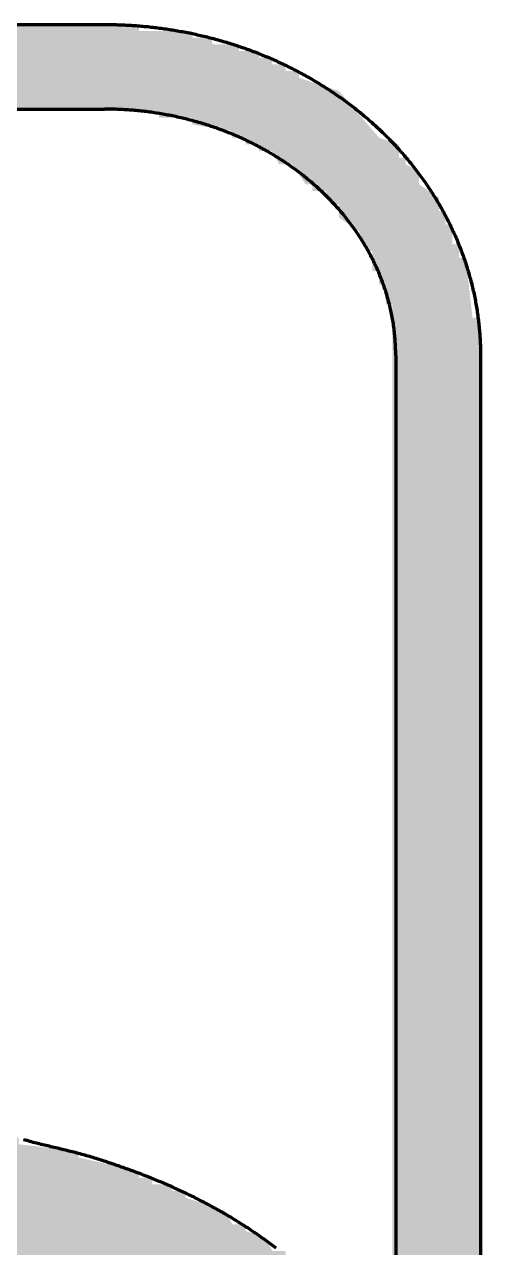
# Model space of a CAD drawing. Header units: millimetres. Extents: x 0 to 420, y 0 to 297.
# Drawn here: x 95.49 to 102.32, y 218.4 to 236.75 of the extents above; entities that cross this region are included whole.
import ezdxf

# ---------------------------------------------------------------- set-up
doc = ezdxf.new("R2010")
doc.units = ezdxf.units.MM
doc.layers.add('01-VISIBLE', color=7, linetype='CONTINUOUS', lineweight=70)
doc.layers.add('13-GRAFICA', color=30, linetype='CONTINUOUS', lineweight=18)

msp = doc.modelspace()

# ---------------------------------------------------------------- hatches: boundary and pattern name
at = {"layer": '13-GRAFICA', "true_color": 0xb21820}
h = msp.add_hatch(color=7, dxfattribs=at)
h.dxf.hatch_style = 1
h.paths.add_polyline_path([(83.7, 208.75), (83.7, 232.35), (83.8, 232.35), (83.8, 232.95), (83.9, 232.95), (83.9, 233.25), (84, 233.25), (84, 233.45), (84.1, 233.45), (84.1, 233.75), (84.2, 233.75), (84.3, 234.15), (84.6, 234.35), (84.6, 234.55), (84.9, 234.75), (84.9, 234.95), (85.2, 235.05), (85.8, 235.75), (86, 235.75), (86, 235.85), (86.2, 235.85), (86.2, 235.95), (86.4, 235.95), (86.4, 236.05), (86.6, 236.05), (86.6, 236.15), (86.8, 236.15), (86.8, 236.25), (87, 236.25), (87, 236.35), (87.7, 236.45), (87.7, 236.55), (88, 236.55), (88, 236.65), (88.8, 236.65), (88.8, 236.75), (97.2, 236.75), (97.2, 236.65), (98, 236.65), (98, 236.55), (98.3, 236.55), (98.3, 236.45), (98.7, 236.45), (98.7, 236.35), (99, 236.35), (99, 236.25), (99.2, 236.25), (99.2, 236.15), (99.4, 236.15), (99.4, 236.05), (99.6, 236.05), (99.6, 235.95), (100.2, 235.75), (100.8, 235.05), (101.1, 234.95), (101.1, 234.75), (101.2, 234.75), (101.2, 234.65), (101.4, 234.55), (101.4, 234.35), (101.7, 234.15), (101.7, 233.95), (101.8, 233.95), (101.8, 233.75), (101.9, 233.75), (101.9, 233.45), (102, 233.45), (102, 233.25), (102.1, 233.25), (102.2, 232.35), (102.3, 232.35), (102.3, 208.75), (102.2, 208.75), (102, 208.45), (101.8, 208.45), (101.7, 208.25), (101.5, 208.25), (101.4, 208.05), (101.2, 208.05), (101.2, 204.95), (101, 204.95), (101, 232.55), (100.9, 232.55), (100.9, 232.85), (100.8, 232.85), (100.8, 233.05), (100.7, 233.05), (100.7, 233.35), (100.6, 233.35), (100.5, 233.65), (100.2, 233.85), (100.2, 234.05), (100.1, 234.05), (100, 234.25), (99.8, 234.25), (99.8, 234.35), (99.7, 234.35), (99.5, 234.65), (99.3, 234.65), (99.2, 234.85), (99, 234.85), (99, 234.95), (98.8, 234.95), (98.8, 235.05), (98.6, 235.05), (98.6, 235.15), (98, 235.25), (98, 235.35), (97.5, 235.35), (97.5, 235.45), (88.5, 235.45), (88.5, 235.35), (88, 235.35), (88, 235.25), (87.7, 235.25), (87.7, 235.15), (87.4, 235.15), (87.4, 235.05), (86.8, 234.85), (86.8, 234.75), (86.5, 234.65), (86.2, 234.25), (86, 234.25), (86, 234.15), (85.8, 234.05), (85.8, 233.85), (85.5, 233.65), (85.5, 233.45), (85.3, 233.35), (85.3, 233.05), (85.2, 233.05), (85.2, 232.85), (85.1, 232.85), (85.1, 232.55), (85, 232.55), (85, 204.95), (84.8, 204.95), (84.8, 208.05), (84.6, 208.05), (84.5, 208.25), (84.3, 208.25), (84.2, 208.45), (84, 208.45), (84, 208.55)])
h = msp.add_hatch(color=7, dxfattribs=at)
h.dxf.hatch_style = 1
h.paths.add_polyline_path([(85, 215.25), (85.1, 215.75), (85.2, 215.75), (85.2, 215.95), (85.3, 215.95), (85.3, 216.25), (85.4, 216.25), (85.6, 216.85), (85.8, 216.95), (85.8, 217.15), (86, 217.25), (86, 217.45), (86.2, 217.55), (86.2, 217.75), (86.3, 217.75), (86.5, 218.05), (86.7, 218.05), (86.7, 218.15), (86.8, 218.15), (86.9, 218.35), (87.1, 218.35), (87.4, 218.75), (87.6, 218.75), (87.7, 218.95), (87.9, 218.95), (87.9, 219.05), (88.1, 219.05), (88.1, 219.15), (88.4, 219.15), (88.4, 219.25), (88.6, 219.25), (88.6, 219.35), (88.9, 219.35), (88.9, 219.45), (89.1, 219.45), (89.1, 219.55), (89.4, 219.55), (89.4, 219.65), (89.6, 219.65), (89.6, 219.75), (89.9, 219.75), (89.9, 219.85), (90.1, 219.85), (90.1, 219.95), (90.6, 219.95), (90.6, 220.05), (95.4, 220.05), (95.4, 219.95), (96.3, 219.85), (96.3, 219.75), (97.2, 219.55), (97.2, 219.45), (97.4, 219.45), (97.4, 219.35), (97.7, 219.35), (97.7, 219.25), (97.9, 219.25), (97.9, 219.15), (98.5, 218.95), (98.6, 218.75), (98.8, 218.75), (98.8, 218.65), (99.1, 218.55), (99.2, 218.35), (99.4, 218.35), (99.4, 218.25), (100.2, 217.55), (100.2, 217.35), (100.4, 217.25), (100.4, 217.05), (100.6, 216.95), (100.6, 216.75), (100.7, 216.75), (100.7, 216.55), (100.8, 216.55), (100.9, 215.75), (101, 215.75), (101, 215.25), (100.9, 215.25), (100.9, 215.05), (85.1, 215.05), (85.1, 215.25)])

# ---------------------------------------------------------------- linework, layer by layer
at = {"layer": '01-VISIBLE'}
for p, q in [((89.315, 236.75), (96.685, 236.75)), ((89.315, 235.48), (96.685, 235.48)), ((101.05, 231.7849), (101.05, 229.481)), ((102.32, 231.7849), (102.32, 229.481)), ((101.05, 226.981), (101.05, 208.75)), ((102.32, 226.981), (102.32, 208.75))]:
    msp.add_line(p, q, dxfattribs=at)
for points in [[(96.685, 236.75), (96.71, 236.75), (96.7351, 236.7498), (96.7601, 236.7496), (96.7851, 236.7492), (96.8101, 236.7488), (96.8352, 236.7482), (96.8602, 236.7476), (96.8852, 236.7469), (96.9102, 236.746), (96.9352, 236.7451), (96.9602, 236.7441), (96.9852, 236.743), (97.0102, 236.7417), (97.0352, 236.7404), (97.0602, 236.739), (97.0852, 236.7375), (97.1102, 236.7359), (97.1352, 236.7342), (97.1601, 236.7324), (97.1851, 236.7304), (97.21, 236.7284), (97.235, 236.7263), (97.2599, 236.7241), (97.2848, 236.7218), (97.3097, 236.7195), (97.3346, 236.717), (97.3595, 236.7144), (97.3844, 236.7117), (97.4093, 236.7089), (97.4342, 236.706), (97.459, 236.703), (97.4838, 236.7), (97.5087, 236.6968), (97.5335, 236.6935), (97.5583, 236.6901), (97.5831, 236.6867), (97.6079, 236.6831), (97.6326, 236.6794), (97.6574, 236.6757), (97.6821, 236.6718), (97.7068, 236.6679), (97.7315, 236.6638), (97.7562, 236.6596), (97.7808, 236.6554), (97.8055, 236.651), (97.8301, 236.6466), (97.8547, 236.6421), (97.8793, 236.6374), (97.9039, 236.6327), (97.9285, 236.6278), (97.953, 236.6229), (97.9775, 236.6179), (98.002, 236.6128), (98.0265, 236.6075), (98.051, 236.6022), (98.0754, 236.5968), (98.0998, 236.5913), (98.1242, 236.5857), (98.1486, 236.5799), (98.1729, 236.5741), (98.1972, 236.5682), (98.2215, 236.5622), (98.2458, 236.5561), (98.2701, 236.5499), (98.2943, 236.5436), (98.3185, 236.5372), (98.3427, 236.5307), (98.3668, 236.5241), (98.3909, 236.5175), (98.415, 236.5107), (98.4391, 236.5038), (98.4631, 236.4968), (98.4871, 236.4897), (98.5111, 236.4826), (98.5351, 236.4753), (98.559, 236.4679), (98.5829, 236.4605), (98.6067, 236.4529), (98.6306, 236.4453), (98.6544, 236.4375), (98.6781, 236.4297), (98.7019, 236.4217), (98.7256, 236.4137), (98.7492, 236.4055), (98.7729, 236.3973), (98.7965, 236.3889), (98.82, 236.3805), (98.8436, 236.372), (98.8671, 236.3634), (98.8905, 236.3546), (98.9139, 236.3458), (98.9373, 236.3369), (98.9607, 236.3279), (98.984, 236.3188), (99.0073, 236.3096), (99.0305, 236.3003), (99.0537, 236.2909), (99.0769, 236.2814), (99.1, 236.2718), (99.1231, 236.2621), (99.1461, 236.2523), (99.1691, 236.2424), (99.192, 236.2325), (99.215, 236.2224), (99.2378, 236.2122), (99.2607, 236.202), (99.2834, 236.1916), (99.3062, 236.1811), (99.3289, 236.1706), (99.3515, 236.1599), (99.3741, 236.1492), (99.3967, 236.1384), (99.4192, 236.1274), (99.4417, 236.1164), (99.4641, 236.1053), (99.4865, 236.0941), (99.5088, 236.0827), (99.5311, 236.0713), (99.5533, 236.0598), (99.5755, 236.0482), (99.5976, 236.0365), (99.6197, 236.0247), (99.6417, 236.0128), (99.6637, 236.0009), (99.6856, 235.9888), (99.7075, 235.9766), (99.7293, 235.9644), (99.7511, 235.952), (99.7728, 235.9395), (99.7944, 235.927), (99.816, 235.9144), (99.8376, 235.9016), (99.8591, 235.8888), (99.8805, 235.8759), (99.9019, 235.8628), (99.9232, 235.8497), (99.9445, 235.8365), (99.9657, 235.8232), (99.9868, 235.8098), (100.0079, 235.7964), (100.0289, 235.7828), (100.0499, 235.7691), (100.0708, 235.7553), (100.0916, 235.7415), (100.1124, 235.7275), (100.1331, 235.7135), (100.1538, 235.6994), (100.1744, 235.6851), (100.1949, 235.6708), (100.2154, 235.6564), (100.2358, 235.6419), (100.2561, 235.6273), (100.2764, 235.6126), (100.2966, 235.5978), (100.3167, 235.583), (100.3368, 235.568), (100.3568, 235.5529), (100.3767, 235.5378), (100.3966, 235.5226), (100.4164, 235.5072), (100.4361, 235.4918), (100.4557, 235.4763), (100.4753, 235.4607), (100.4948, 235.445), (100.5142, 235.4293), (100.5336, 235.4134), (100.5529, 235.3975), (100.5721, 235.3814), (100.5912, 235.3653), (100.6103, 235.3491), (100.6293, 235.3328), (100.6482, 235.3164), (100.667, 235.2999), (100.6858, 235.2833), (100.7045, 235.2666), (100.7231, 235.2499), (100.7416, 235.2331), (100.76, 235.2161), (100.7784, 235.1991), (100.7967, 235.182), (100.8149, 235.1648), (100.833, 235.1476), (100.851, 235.1302), (100.869, 235.1128), (100.8868, 235.0952), (100.9046, 235.0776), (100.9223, 235.0599), (100.9399, 235.0421), (100.9575, 235.0243), (100.9749, 235.0063), (100.9923, 234.9883), (101.0095, 234.9702), (101.0267, 234.952), (101.0438, 234.9337), (101.0608, 234.9153), (101.0777, 234.8969), (101.0945, 234.8783), (101.1113, 234.8597), (101.1279, 234.841), (101.1445, 234.8222), (101.1609, 234.8034), (101.1773, 234.7844), (101.1935, 234.7654), (101.2097, 234.7463), (101.2258, 234.7271), (101.2418, 234.7079), (101.2577, 234.6885), (101.2735, 234.6691), (101.2892, 234.6496), (101.3048, 234.63), (101.3203, 234.6104), (101.3357, 234.5907), (101.351, 234.5709), (101.3662, 234.551), (101.3813, 234.531), (101.3963, 234.511), (101.4111, 234.4909), (101.4259, 234.4707), (101.4406, 234.4504), (101.4552, 234.4301), (101.4697, 234.4097), (101.4841, 234.3892), (101.4984, 234.3686), (101.5125, 234.348), (101.5266, 234.3273), (101.5406, 234.3065), (101.5544, 234.2857), (101.5682, 234.2647), (101.5818, 234.2438), (101.5953, 234.2227), (101.6088, 234.2016), (101.6221, 234.1804), (101.6353, 234.1591), (101.6483, 234.1378), (101.6613, 234.1164), (101.6742, 234.0949), (101.6869, 234.0734), (101.6996, 234.0518), (101.7121, 234.0301), (101.7245, 234.0084), (101.7368, 233.9866), (101.749, 233.9647), (101.7611, 233.9428), (101.773, 233.9208), (101.7849, 233.8987), (101.7966, 233.8766), (101.8082, 233.8544), (101.8196, 233.8322), (101.831, 233.8099), (101.8423, 233.7875), (101.8534, 233.7651), (101.8644, 233.7426), (101.8753, 233.7201), (101.886, 233.6975), (101.8967, 233.6748), (101.9072, 233.6521), (101.9176, 233.6293), (101.9278, 233.6065), (101.938, 233.5836), (101.948, 233.5607), (101.9579, 233.5377), (101.9677, 233.5147), (101.9773, 233.4916), (101.9869, 233.4684), (101.9963, 233.4452), (102.0055, 233.422), (102.0147, 233.3987), (102.0237, 233.3753), (102.0326, 233.3519), (102.0414, 233.3285), (102.05, 233.305), (102.0585, 233.2815), (102.0669, 233.2579), (102.0751, 233.2342), (102.0832, 233.2106), (102.0912, 233.1868), (102.099, 233.1631), (102.1068, 233.1393), (102.1143, 233.1154), (102.1218, 233.0915), (102.1291, 233.0676), (102.1363, 233.0436), (102.1434, 233.0196), (102.1503, 232.9955), (102.1571, 232.9714), (102.1637, 232.9473), (102.1702, 232.9232), (102.1766, 232.8989), (102.1829, 232.8747), (102.189, 232.8504), (102.195, 232.8261), (102.2008, 232.8018), (102.2065, 232.7774), (102.2121, 232.753), (102.2175, 232.7286), (102.2228, 232.7041), (102.2279, 232.6796), (102.233, 232.6551), (102.2378, 232.6306), (102.2426, 232.606), (102.2472, 232.5814), (102.2516, 232.5568), (102.256, 232.5321), (102.2601, 232.5074), (102.2642, 232.4827), (102.2681, 232.458), (102.2719, 232.4333), (102.2755, 232.4085), (102.279, 232.3837), (102.2823, 232.3589), (102.2855, 232.3341), (102.2886, 232.3092), (102.2915, 232.2844), (102.2943, 232.2595), (102.2969, 232.2346), (102.2994, 232.2097), (102.3017, 232.1848), (102.3039, 232.1599), (102.306, 232.1349), (102.3079, 232.11), (102.3097, 232.085), (102.3114, 232.06), (102.3129, 232.035), (102.3142, 232.01), (102.3154, 231.985), (102.3165, 231.96), (102.3174, 231.935), (102.3182, 231.91), (102.3189, 231.885), (102.3194, 231.86), (102.3197, 231.8349), (102.3199, 231.8099), (102.32, 231.7849)], [(101.05, 231.7849), (101.0499, 231.8099), (101.0496, 231.835), (101.0491, 231.86), (101.0484, 231.8851), (101.0475, 231.9101), (101.0464, 231.9352), (101.0451, 231.9602), (101.0435, 231.9852), (101.0418, 232.0102), (101.0399, 232.0352), (101.0378, 232.0602), (101.0355, 232.0851), (101.033, 232.11), (101.0303, 232.135), (101.0274, 232.1598), (101.0243, 232.1847), (101.021, 232.2095), (101.0175, 232.2344), (101.0137, 232.2591), (101.0098, 232.2839), (101.0058, 232.3086), (101.0015, 232.3333), (100.997, 232.358), (100.9923, 232.3826), (100.9874, 232.4072), (100.9823, 232.4317), (100.9771, 232.4562), (100.9716, 232.4807), (100.966, 232.5051), (100.9601, 232.5294), (100.9541, 232.5538), (100.9479, 232.578), (100.9414, 232.6023), (100.9348, 232.6264), (100.928, 232.6505), (100.9211, 232.6746), (100.9139, 232.6986), (100.9066, 232.7226), (100.899, 232.7465), (100.8913, 232.7703), (100.8834, 232.7941), (100.8753, 232.8178), (100.867, 232.8415), (100.8586, 232.8651), (100.85, 232.8886), (100.8412, 232.9121), (100.8322, 232.9354), (100.823, 232.9588), (100.8137, 232.982), (100.8042, 233.0052), (100.7945, 233.0283), (100.7846, 233.0514), (100.7746, 233.0743), (100.7644, 233.0972), (100.754, 233.12), (100.7435, 233.1428), (100.7328, 233.1654), (100.7219, 233.188), (100.7108, 233.2105), (100.6996, 233.2329), (100.6883, 233.2552), (100.6767, 233.2775), (100.665, 233.2996), (100.6532, 233.3217), (100.6412, 233.3437), (100.629, 233.3656), (100.6167, 233.3874), (100.6042, 233.4091), (100.5915, 233.4308), (100.5787, 233.4523), (100.5658, 233.4738), (100.5527, 233.4951), (100.5394, 233.5164), (100.526, 233.5376), (100.5125, 233.5586), (100.4988, 233.5796), (100.4849, 233.6005), (100.4709, 233.6213), (100.4568, 233.642), (100.4425, 233.6626), (100.4281, 233.6831), (100.4135, 233.7035), (100.3988, 233.7238), (100.384, 233.7439), (100.369, 233.764), (100.3539, 233.784), (100.3386, 233.8039), (100.3233, 233.8237), (100.3077, 233.8434), (100.2921, 233.8629), (100.2763, 233.8824), (100.2604, 233.9018), (100.2444, 233.921), (100.2282, 233.9402), (100.2119, 233.9592), (100.1955, 233.9782), (100.179, 233.997), (100.1623, 234.0157), (100.1455, 234.0343), (100.1286, 234.0528), (100.1116, 234.0712), (100.0945, 234.0895), (100.0772, 234.1076), (100.0598, 234.1257), (100.0423, 234.1436), (100.0247, 234.1615), (100.007, 234.1792), (99.9892, 234.1968), (99.9712, 234.2143), (99.9532, 234.2317), (99.935, 234.2489), (99.9168, 234.2661), (99.8984, 234.2831), (99.8799, 234.3001), (99.8613, 234.3169), (99.8426, 234.3336), (99.8238, 234.3502), (99.805, 234.3666), (99.786, 234.383), (99.7669, 234.3992), (99.7477, 234.4153), (99.7284, 234.4313), (99.709, 234.4472), (99.6895, 234.4629), (99.67, 234.4786), (99.6503, 234.4941), (99.6305, 234.5095), (99.6107, 234.5248), (99.5907, 234.54), (99.5707, 234.5551), (99.5506, 234.57), (99.5304, 234.5848), (99.5101, 234.5995), (99.4897, 234.6141), (99.4692, 234.6286), (99.4487, 234.6429), (99.4281, 234.6571), (99.4073, 234.6712), (99.3865, 234.6852), (99.3657, 234.6991), (99.3447, 234.7128), (99.3237, 234.7264), (99.3026, 234.7399), (99.2814, 234.7533), (99.2601, 234.7666), (99.2388, 234.7797), (99.2174, 234.7927), (99.1959, 234.8056), (99.1743, 234.8184), (99.1527, 234.8311), (99.131, 234.8436), (99.1092, 234.856), (99.0874, 234.8683), (99.0655, 234.8805), (99.0435, 234.8925), (99.0215, 234.9044), (98.9994, 234.9162), (98.9772, 234.9279), (98.955, 234.9395), (98.9327, 234.9509), (98.9103, 234.9622), (98.8879, 234.9734), (98.8654, 234.9845), (98.8429, 234.9955), (98.8203, 235.0063), (98.7976, 235.017), (98.7749, 235.0276), (98.7522, 235.0381), (98.7293, 235.0484), (98.7064, 235.0586), (98.6835, 235.0687), (98.6605, 235.0787), (98.6375, 235.0885), (98.6144, 235.0983), (98.5912, 235.1079), (98.5681, 235.1174), (98.5448, 235.1267), (98.5215, 235.136), (98.4982, 235.1451), (98.4748, 235.1541), (98.4514, 235.163), (98.4279, 235.1717), (98.4043, 235.1803), (98.3808, 235.1888), (98.3572, 235.1972), (98.3335, 235.2055), (98.3098, 235.2136), (98.2861, 235.2216), (98.2623, 235.2295), (98.2385, 235.2373), (98.2146, 235.2449), (98.1907, 235.2525), (98.1667, 235.2599), (98.1428, 235.2672), (98.1188, 235.2743), (98.0947, 235.2813), (98.0706, 235.2883), (98.0465, 235.2951), (98.0223, 235.3017), (97.9982, 235.3083), (97.9739, 235.3147), (97.9497, 235.321), (97.9254, 235.3272), (97.9011, 235.3332), (97.8767, 235.3392), (97.8524, 235.345), (97.8279, 235.3506), (97.8035, 235.3562), (97.7791, 235.3617), (97.7546, 235.367), (97.7301, 235.3722), (97.7055, 235.3773), (97.6809, 235.3822), (97.6564, 235.387), (97.6317, 235.3917), (97.6071, 235.3963), (97.5825, 235.4008), (97.5578, 235.4051), (97.5331, 235.4093), (97.5084, 235.4134), (97.4836, 235.4174), (97.4588, 235.4213), (97.4341, 235.425), (97.4093, 235.4286), (97.3845, 235.4321), (97.3596, 235.4354), (97.3348, 235.4387), (97.3099, 235.4418), (97.285, 235.4448), (97.2601, 235.4477), (97.2352, 235.4504), (97.2103, 235.4531), (97.1854, 235.4556), (97.1604, 235.4579), (97.1355, 235.4602), (97.1105, 235.4623), (97.0855, 235.4644), (97.0605, 235.4663), (97.0355, 235.468), (97.0105, 235.4697), (96.9855, 235.4712), (96.9605, 235.4726), (96.9355, 235.4739), (96.9105, 235.4751), (96.8854, 235.4761), (96.8604, 235.477), (96.8353, 235.4778), (96.8103, 235.4785), (96.7852, 235.479), (96.7602, 235.4795), (96.7351, 235.4798), (96.7101, 235.4799), (96.685, 235.48)], [(101.05, 229.481), (101.05, 229.456), (101.05, 229.431), (101.05, 229.406), (101.05, 229.381), (101.05, 229.356), (101.05, 229.331), (101.05, 229.306), (101.05, 229.281), (101.05, 229.256), (101.05, 229.231), (101.05, 229.206), (101.05, 229.181), (101.05, 229.156), (101.05, 229.131), (101.05, 229.106), (101.05, 229.081), (101.05, 229.056), (101.05, 229.031), (101.05, 229.006), (101.05, 228.981), (101.05, 228.956), (101.05, 228.931), (101.05, 228.906), (101.05, 228.881), (101.05, 228.856), (101.05, 228.831), (101.05, 228.806), (101.05, 228.781), (101.05, 228.756), (101.05, 228.731), (101.05, 228.706), (101.05, 228.681), (101.05, 228.656), (101.05, 228.631), (101.05, 228.606), (101.05, 228.581), (101.05, 228.556), (101.05, 228.531), (101.05, 228.506), (101.05, 228.481), (101.05, 228.456), (101.05, 228.431), (101.05, 228.406), (101.05, 228.381), (101.05, 228.356), (101.05, 228.331), (101.05, 228.306), (101.05, 228.281), (101.05, 228.256), (101.05, 228.231), (101.05, 228.206), (101.05, 228.181), (101.05, 228.156), (101.05, 228.131), (101.05, 228.106), (101.05, 228.081), (101.05, 228.056), (101.05, 228.031), (101.05, 228.006), (101.05, 227.981), (101.05, 227.956), (101.05, 227.931), (101.05, 227.906), (101.05, 227.881), (101.05, 227.856), (101.05, 227.831), (101.05, 227.806), (101.05, 227.781), (101.05, 227.756), (101.05, 227.731), (101.05, 227.706), (101.05, 227.681), (101.05, 227.656), (101.05, 227.631), (101.05, 227.606), (101.05, 227.581), (101.05, 227.556), (101.05, 227.531), (101.05, 227.506), (101.05, 227.481), (101.05, 227.456), (101.05, 227.431), (101.05, 227.406), (101.05, 227.381), (101.05, 227.356), (101.05, 227.331), (101.05, 227.306), (101.05, 227.281), (101.05, 227.256), (101.05, 227.231), (101.05, 227.206), (101.05, 227.181), (101.05, 227.156), (101.05, 227.131), (101.05, 227.106), (101.05, 227.081), (101.05, 227.056), (101.05, 227.031), (101.05, 227.006), (101.05, 226.981)], [(102.32, 229.481), (102.32, 229.456), (102.32, 229.431), (102.32, 229.406), (102.32, 229.381), (102.32, 229.356), (102.32, 229.331), (102.32, 229.306), (102.32, 229.281), (102.32, 229.256), (102.32, 229.231), (102.32, 229.206), (102.32, 229.181), (102.32, 229.156), (102.32, 229.131), (102.32, 229.106), (102.32, 229.081), (102.32, 229.056), (102.32, 229.031), (102.32, 229.006), (102.32, 228.981), (102.32, 228.956), (102.32, 228.931), (102.32, 228.906), (102.32, 228.881), (102.32, 228.856), (102.32, 228.831), (102.32, 228.806), (102.32, 228.781), (102.32, 228.756), (102.32, 228.731), (102.32, 228.706), (102.32, 228.681), (102.32, 228.656), (102.32, 228.631), (102.32, 228.606), (102.32, 228.581), (102.32, 228.556), (102.32, 228.531), (102.32, 228.506), (102.32, 228.481), (102.32, 228.456), (102.32, 228.431), (102.32, 228.406), (102.32, 228.381), (102.32, 228.356), (102.32, 228.331), (102.32, 228.306), (102.32, 228.281), (102.32, 228.256), (102.32, 228.231), (102.32, 228.206), (102.32, 228.181), (102.32, 228.156), (102.32, 228.131), (102.32, 228.106), (102.32, 228.081), (102.32, 228.056), (102.32, 228.031), (102.32, 228.006), (102.32, 227.981), (102.32, 227.956), (102.32, 227.931), (102.32, 227.906), (102.32, 227.881), (102.32, 227.856), (102.32, 227.831), (102.32, 227.806), (102.32, 227.781), (102.32, 227.756), (102.32, 227.731), (102.32, 227.706), (102.32, 227.681), (102.32, 227.656), (102.32, 227.631), (102.32, 227.606), (102.32, 227.581), (102.32, 227.556), (102.32, 227.531), (102.32, 227.506), (102.32, 227.481), (102.32, 227.456), (102.32, 227.431), (102.32, 227.406), (102.32, 227.381), (102.32, 227.356), (102.32, 227.331), (102.32, 227.306), (102.32, 227.281), (102.32, 227.256), (102.32, 227.231), (102.32, 227.206), (102.32, 227.181), (102.32, 227.156), (102.32, 227.131), (102.32, 227.106), (102.32, 227.081), (102.32, 227.056), (102.32, 227.031), (102.32, 227.006), (102.32, 226.981)], [(99.2592, 218.3903), (99.2394, 218.4056), (99.2195, 218.4208), (99.1995, 218.4359), (99.1795, 218.451), (99.1594, 218.466), (99.1393, 218.4809), (99.1191, 218.4957), (99.0989, 218.5105), (99.0786, 218.5251), (99.0582, 218.5397), (99.0378, 218.5543), (99.0174, 218.5687), (98.9968, 218.5831), (98.9763, 218.5974), (98.9557, 218.6116), (98.935, 218.6258), (98.9143, 218.6398), (98.8935, 218.6538), (98.8727, 218.6678), (98.8518, 218.6816), (98.8309, 218.6954), (98.8099, 218.7091), (98.7889, 218.7227), (98.7679, 218.7363), (98.7468, 218.7498), (98.7256, 218.7632), (98.7044, 218.7765), (98.6832, 218.7898), (98.6619, 218.803), (98.6405, 218.8161), (98.6192, 218.8291), (98.5977, 218.8421), (98.5763, 218.855), (98.5548, 218.8679), (98.5332, 218.8806), (98.5116, 218.8933), (98.49, 218.9059), (98.4683, 218.9185), (98.4466, 218.931), (98.4248, 218.9434), (98.403, 218.9557), (98.3812, 218.968), (98.3593, 218.9802), (98.3374, 218.9923), (98.3155, 219.0044), (98.2935, 219.0164), (98.2714, 219.0283), (98.2494, 219.0402), (98.2273, 219.052), (98.2052, 219.0637), (98.183, 219.0753), (98.1608, 219.0869), (98.1385, 219.0985), (98.1163, 219.1099), (98.094, 219.1213), (98.0716, 219.1326), (98.0493, 219.1439), (98.0269, 219.1551), (98.0044, 219.1662), (97.982, 219.1773), (97.9595, 219.1883), (97.9369, 219.1993), (97.9144, 219.2102), (97.8918, 219.221), (97.8692, 219.2317), (97.8465, 219.2424), (97.8238, 219.2531), (97.8011, 219.2636), (97.7784, 219.2741), (97.7556, 219.2846), (97.7328, 219.2949), (97.71, 219.3052), (97.6871, 219.3155), (97.6642, 219.3256), (97.6413, 219.3357), (97.6184, 219.3458), (97.5954, 219.3557), (97.5724, 219.3656), (97.5493, 219.3755), (97.5263, 219.3853), (97.5032, 219.395), (97.4801, 219.4046), (97.4569, 219.4142), (97.4337, 219.4237), (97.4105, 219.4331), (97.3873, 219.4425), (97.3641, 219.4518), (97.3408, 219.461), (97.3175, 219.4702), (97.2941, 219.4793), (97.2708, 219.4883), (97.2474, 219.4973), (97.224, 219.5063), (97.2006, 219.5152), (97.1772, 219.524), (97.1537, 219.5328), (97.1302, 219.5415), (97.1067, 219.5502), (97.0832, 219.5588), (97.0597, 219.5673), (97.0361, 219.5759), (97.0125, 219.5843), (96.989, 219.5928), (96.9654, 219.6012), (96.9417, 219.6095), (96.9181, 219.6178), (96.8945, 219.6261), (96.8708, 219.6343), (96.8471, 219.6424), (96.8234, 219.6506), (96.7997, 219.6587), (96.776, 219.6667), (96.7523, 219.6747), (96.7285, 219.6826), (96.7047, 219.6905), (96.6809, 219.6983), (96.6571, 219.7061), (96.6333, 219.7138), (96.6094, 219.7214), (96.5855, 219.7289), (96.5616, 219.7363), (96.5377, 219.7437), (96.5137, 219.751), (96.4897, 219.7581), (96.4657, 219.7652), (96.4416, 219.7723), (96.4176, 219.7792), (96.3935, 219.786), (96.3694, 219.7928), (96.3452, 219.7995), (96.3211, 219.8061), (96.2969, 219.8126), (96.2727, 219.819), (96.2484, 219.8253), (96.2242, 219.8316), (96.1999, 219.8378), (96.1756, 219.844), (96.1513, 219.85), (96.127, 219.8561), (96.1027, 219.8621), (96.0784, 219.868), (96.054, 219.8739), (96.0297, 219.8798), (96.0053, 219.8856), (95.981, 219.8915), (95.9566, 219.8973), (95.9322, 219.903), (95.9079, 219.9088), (95.8835, 219.9146), (95.8591, 219.9203), (95.8347, 219.9261), (95.8104, 219.9318), (95.786, 219.9376), (95.7616, 219.9434), (95.7372, 219.9492), (95.7129, 219.9551), (95.6886, 219.961), (95.6643, 219.9671), (95.64, 219.9733), (95.6159, 219.98), (95.5918, 219.9871), (95.5678, 219.9942), (95.5436, 220.0005), (95.5191, 220.0059), (95.4946, 220.0109), (95.47, 220.0156)]]:
    msp.add_lwpolyline(points, dxfattribs=at)

doc.saveas('drawing.dxf')
